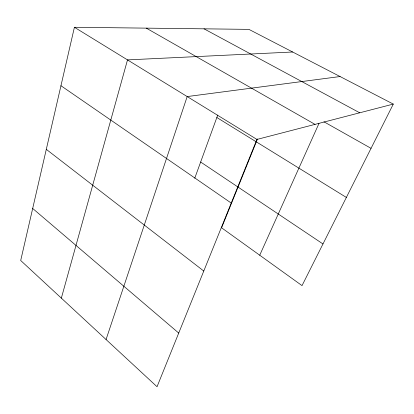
<?xml version="1.0" encoding="UTF-8"?>
<svg xmlns="http://www.w3.org/2000/svg" width="414" height="414" viewBox="0 0 414 414"><rect width="100%" height="100%" fill="white"/><g stroke="black" fill="none" stroke-linecap="round" stroke-linejoin="round"><path stroke-width="0.62" d="M393.3 104.085L248.917 29.368L74.416 27.272L20.7 260.499L157.041 386.728L256.934 139.435L393.3 104.085L302.029 285.619L221.588 227.803L257.524 138.907M61.35 298.132L127.507 59.895L292.657 52.004M106.062 339.527L187.18 96.571L340.08 76.543M194.751 178.222L217.723 115.087M259.733 255.221L318.997 123.424M204.024 28.825L359.704 112.794M323.95 121.788L371.047 148.341M146.292 28.136L315.023 124.376M74.416 27.272L256.934 139.435M216.843 117.504L346.368 197.437M200.645 162.019L322.977 243.955M60.951 85.729L231.235 203.062M46.301 149.345L203.776 271.03M32.685 208.47L178.724 333.053"/></g></svg>
